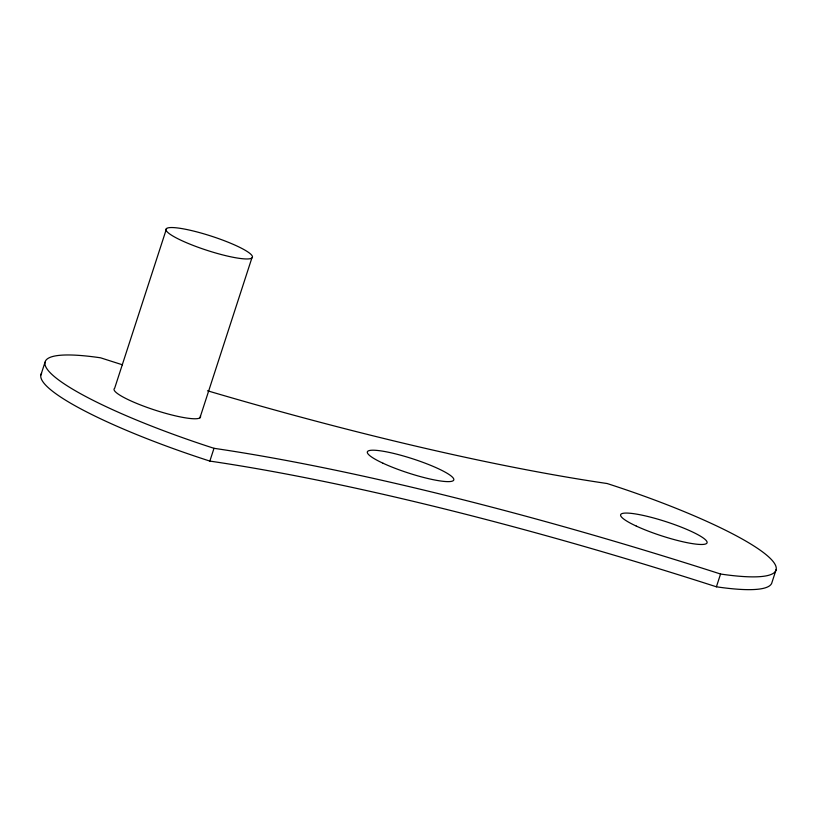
<?xml version="1.0" encoding="UTF-8"?>
<svg xmlns="http://www.w3.org/2000/svg" width="817" height="817" viewBox="0 0 817 817"><rect width="100%" height="100%" fill="white"/><g stroke="black" fill="none" stroke-linecap="round" stroke-linejoin="round"><path stroke-width="1.23" d="M40.85 375.074L45.006 362.288M166.566 228.515L114.635 388.31A45.415 7.414 18 0 0 155.761 410.359A45.415 7.414 18 0 0 200.359 415.894M199.951 417.804L251.871 257.998A45.415 7.414 18 0 0 194.099 231.191A45.415 7.414 18 0 0 181.68 240.576A45.415 7.414 18 0 0 251.871 257.998M776.15 569.541L771.994 582.327A184.499 30.137 18 0 1 716.407 586.8A738.017 120.538 18 0 0 209.846 461.084L214.003 448.308A184.499 30.137 18 0 1 55.985 377.914A184.499 30.137 18 0 1 100.593 357.815A738.017 120.538 18 0 0 122.489 364.801M716.407 586.8L720.563 574.024A184.499 30.137 18 0 0 765.172 553.916A184.499 30.137 18 0 0 607.154 483.531A738.017 120.538 18 0 1 207.508 390.781M214.003 448.308A738.017 120.538 18 0 1 720.563 574.024M209.846 461.084A184.499 30.137 18 0 1 41.626 373.257M383.04 463.239A45.415 7.414 18 0 0 453.231 480.662A45.415 7.414 18 0 0 395.459 453.854A45.415 7.414 18 0 0 383.04 463.239M636.32 526.097A45.415 7.414 18 0 0 706.511 543.519A45.415 7.414 18 0 0 648.739 516.712A45.415 7.414 18 0 0 636.32 526.097"/></g></svg>
